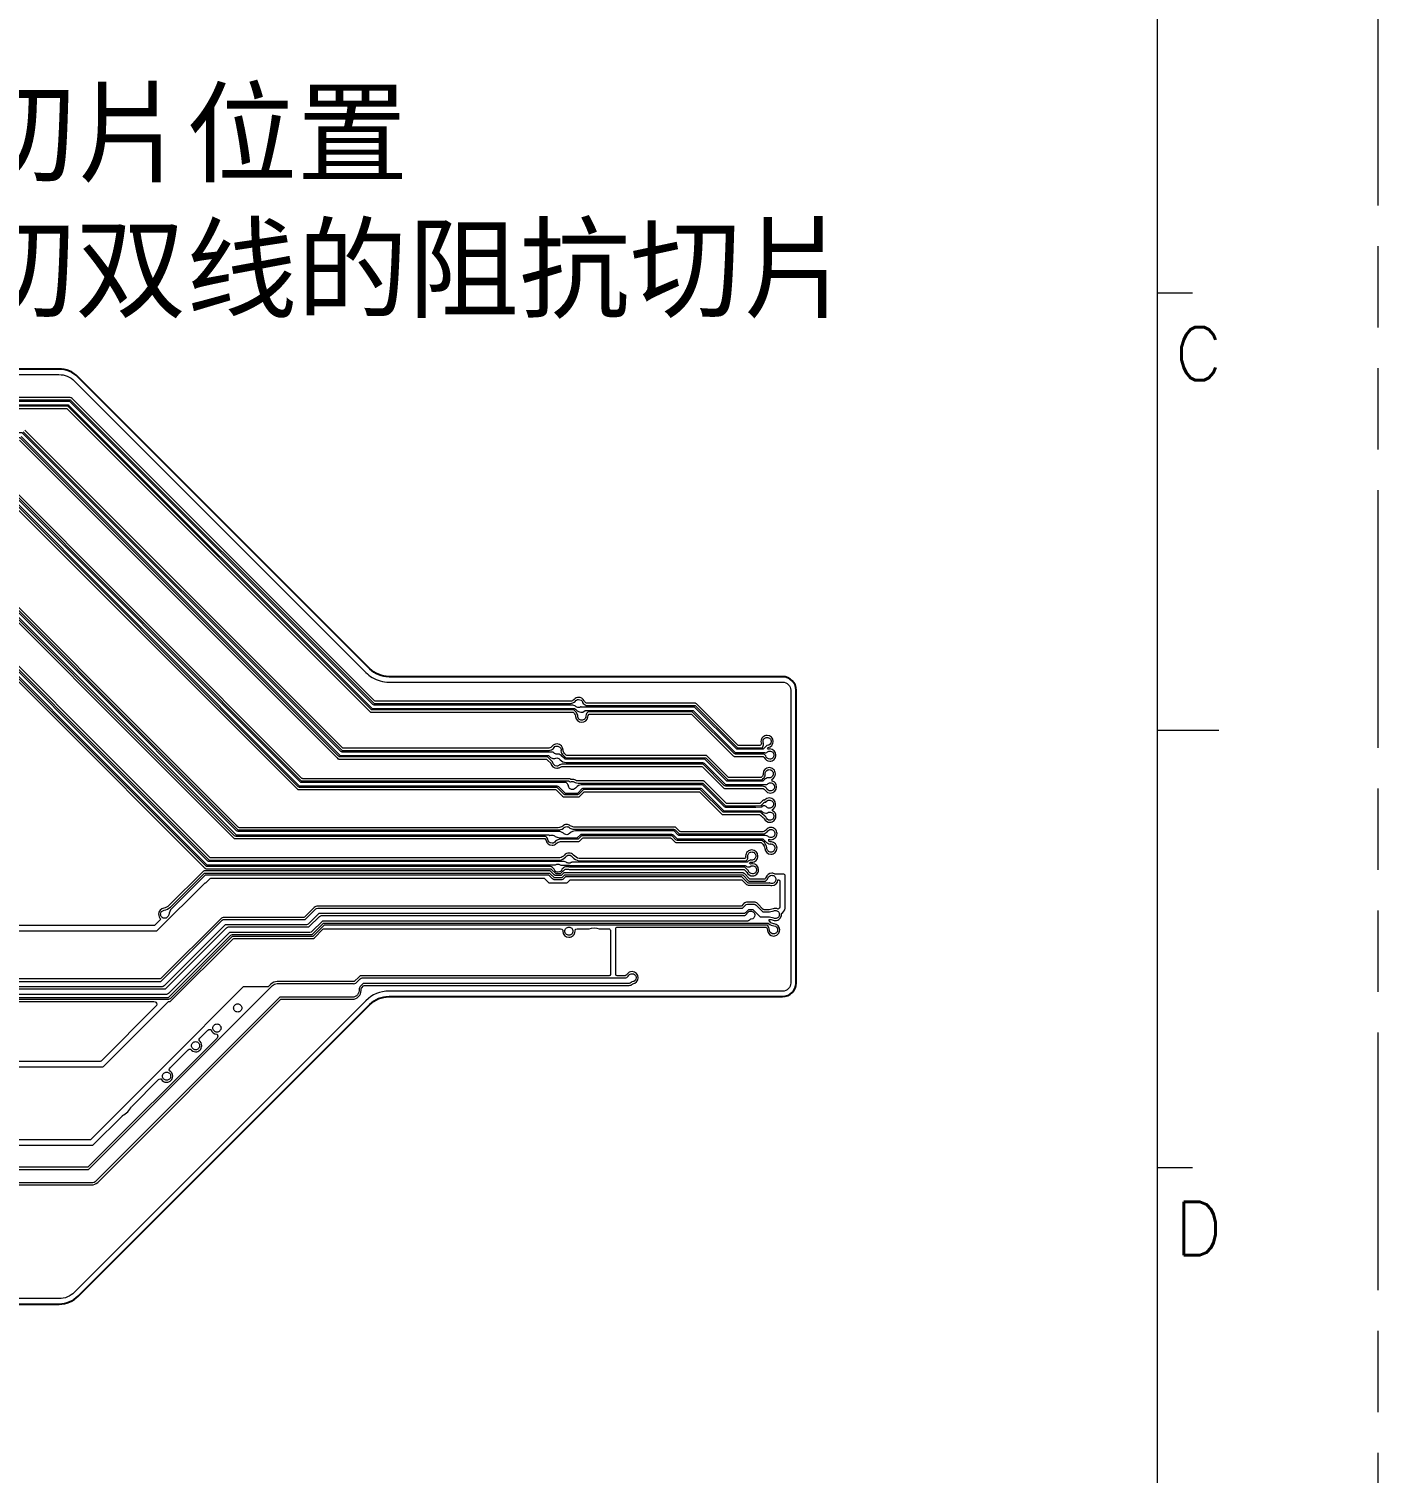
# Model space of a CAD drawing. Extents: x 3811 to 4710, y -385 to -198.
# Drawn here: x 4649 to 4698.8, y -332 to -278.7 of the extents above; entities that cross this region are included whole.
import ezdxf

# ---------------------------------------------------------------- set-up
doc = ezdxf.new("R2010")
doc.units = 0
doc.linetypes.add('PHANTOM', pattern=[29.5, 9.5, -1.5, 3, -1.5, 3, -1.5, 9.5])
doc.layers.get('0').update_dxf_attribs({"lineweight": 9})
doc.layers.add('0PAPERF', color=2, linetype='PHANTOM', lineweight=9, plot=False)
doc.layers.add('gbr-outline-dxf_layer1', color=2, linetype='Continuous')
doc.layers.add('備註', color=1, linetype='Continuous', lineweight=9)
doc.styles.add('SIMPLEX', font='simplex.shx')
doc.styles.get("Standard").update_dxf_attribs({"font": 'PMingLiU.ttf'})

msp = doc.modelspace()

# ---------------------------------------------------------------- linework, layer by layer
for p, q in [((4690.666, -380.094), (4690.666, -207.824)), ((4690.666, -288.475), (4691.956, -288.475)), ((4669.015, -303.678), (4669.015, -303.678)), ((4690.666, -304.605), (4692.924, -304.605)), ((4668.229, -305.409), (4668.229, -305.409)), ((4668.699, -310.117), (4668.418, -310.117)), ((4676.21, -310.247), (4675.607, -310.247)), ((4676.21, -310.247), (4676.21, -310.247)), ((4676.316, -310.247), (4676.21, -310.247)), ((4675.478, -311.644), (4675.477, -311.644)), ((4671.087, -313.94), (4671.087, -313.94)), ((4690.666, -320.735), (4691.956, -320.735)), ((4650.156, -325.566), (4644.082, -325.566))]:
    msp.add_line(p, q)
at = {"color": 5, "linetype": 'Continuous'}
for p, q in [((4669.588, -303.751), (4669.572, -303.751)), ((4669.589, -303.751), (4669.588, -303.751))]:
    msp.add_line(p, q, dxfattribs=at)
at = {"color": 18, "linetype": 'Continuous'}
msp.add_line((4673.889, -305.857), (4668.848, -305.857), dxfattribs=at)
at = {"color": 200, "linetype": 'Continuous'}
for p, q in [((4668.567, -308.339), (4656.759, -308.339)), ((4668.567, -308.339), (4668.567, -308.339)), ((4668.567, -308.339), (4668.567, -308.339)), ((4676.116, -308.489), (4673.035, -308.489)), ((4676.116, -308.489), (4676.116, -308.489))]:
    msp.add_line(p, q, dxfattribs=at)
at = {"color": 8, "linetype": 'Continuous'}
msp.add_line((4668.632, -309.452), (4655.699, -309.452), dxfattribs=at)
at = {"color": 6}
msp.add_line((4669.316, -309.477), (4669.316, -309.477), dxfattribs=at)
at = {"linetype": 'Continuous'}
for points in [[(4644.082, -291.491), (4650.153, -291.491, -0.198918), (4650.719, -291.726), (4657.268, -298.275), (4661.474, -302.481), (4661.474, -302.481, 0.061775), (4661.707, -302.663, 0.135417), (4662.322, -302.832), (4662.323, -302.832), (4676.836, -302.832, -0.414221), (4677.136, -303.132), (4677.136, -303.133), (4677.136, -313.928, -0.414221), (4676.836, -314.228), (4662.323, -314.228)], [(4644.082, -292.744), (4650.443, -292.744), (4661.624, -303.925, 0.198884), (4661.66, -303.94), (4669.094, -303.94, -0.198989), (4669.129, -303.955), (4669.145, -303.971, -0.165504), (4669.206, -304.106, 0.388839), (4669.431, -304.313, 0.380373), (4669.655, -304.113, -0.128324), (4669.691, -304.023, -0.09045), (4669.727, -304.014), (4673.458, -304.014, -0.198889), (4673.494, -304.028), (4675.02, -305.555, 0.198874), (4675.056, -305.57), (4676.117, -305.57), (4676.155, -305.608, -0.0065), (4676.156, -305.609, 0.304583), (4676.365, -305.75, 0.414223), (4676.591, -305.524, 0.414191), (4676.365, -305.298, 0.062067), (4676.309, -305.304), (4676.276, -305.269), (4676.302, -305.243, 0.365918), (4676.491, -305.021, 0.414192), (4676.265, -304.795, 0.414224), (4676.039, -305.021, 0.099873), (4676.056, -305.108, -0.287537), (4675.966, -305.169), (4675.222, -305.169, -0.198889), (4675.186, -305.154), (4673.66, -303.627, 0.198874), (4673.624, -303.613), (4669.611, -303.613, -0.16742), (4669.517, -303.521, 0.285182), (4669.315, -303.396, 0.210457), (4669.148, -303.469, -0.179092), (4669.009, -303.539), (4661.826, -303.539, -0.194509), (4661.791, -303.525), (4650.642, -292.375, 0.198909), (4650.564, -292.343), (4644.082, -292.343)], [(4648.692, -293.907), (4660.408, -305.624, 0.012365), (4660.414, -305.629), (4660.441, -305.656, 0.198878), (4660.476, -305.671), (4660.512, -305.671, 0.015787), (4660.522, -305.671), (4668.135, -305.671), (4668.181, -305.717), (4668.181, -305.718), (4668.289, -305.825, 0.353448), (4668.51, -306.004, 0.126274), (4668.619, -305.976), (4668.619, -305.975, -0.083732), (4668.725, -305.938), (4668.846, -305.938), (4668.848, -305.938, 0.005053), (4668.849, -305.938), (4673.844, -305.938, -0.199074), (4673.879, -305.953), (4674.66, -306.734, 0.199086), (4674.695, -306.749), (4676.09, -306.749, -0.178142), (4676.205, -306.827), (4676.206, -306.828, 0.240849), (4676.389, -306.922, 0.414185), (4676.615, -306.696, 0.328538), (4676.456, -306.48, -0.110517), (4676.446, -306.436, -0.065945), (4676.45, -306.41, 0.279063), (4676.571, -306.21, 0.41422), (4676.345, -305.984, 0.41258), (4676.119, -306.208), (4676.119, -306.209, -0.197383), (4676.069, -306.329), (4676.068, -306.33), (4676.05, -306.348), (4674.862, -306.348, -0.198889), (4674.826, -306.333), (4674.045, -305.552, 0.198814), (4674.01, -305.537), (4668.894, -305.537, -0.198989), (4668.859, -305.523), (4668.796, -305.46), (4668.796, -305.459), (4668.795, -305.459, -0.19517), (4668.745, -305.338, 0.412868), (4668.519, -305.113, 0.227941), (4668.342, -305.197, -0.181589), (4668.221, -305.27), (4660.642, -305.27, -0.194509), (4660.607, -305.256), (4648.89, -293.539, 0.198962)], [(4647.323, -295.158), (4658.947, -306.781, 0.198884), (4658.982, -306.796), (4668.468, -306.796, -0.197874), (4668.503, -306.811), (4668.726, -307.034, 0.198909), (4668.804, -307.066), (4669.314, -307.066, 0.199074), (4669.349, -307.051), (4669.509, -306.891, -0.199149), (4669.544, -306.876), (4673.749, -306.876, -0.198951), (4673.784, -306.891), (4674.592, -307.699, 0.198959), (4674.627, -307.713), (4675.989, -307.713), (4676.027, -307.749, 0.005891), (4676.029, -307.75), (4676.108, -307.824, 0.114109), (4676.151, -307.849, -0.02687), (4676.16, -307.866, 0.005444), (4676.16, -307.868, 0.295659), (4676.367, -308.002, 0.414222), (4676.593, -307.776, 0.282657), (4676.469, -307.574, -0.071218), (4676.465, -307.545, -0.051852), (4676.467, -307.524, 0.263566), (4676.577, -307.331, 0.414196), (4676.351, -307.105, 0.210483), (4676.184, -307.178), (4676.169, -307.179, 0.19859), (4676.092, -307.214), (4676.023, -307.287), (4676.022, -307.288), (4676.005, -307.307), (4675.841, -307.312), (4674.793, -307.312, -0.198889), (4674.758, -307.298), (4673.95, -306.49, 0.198757), (4673.915, -306.475), (4669.308, -306.475, 0.049997), (4669.286, -306.478, -0.083012), (4669.197, -306.447, 0.128596), (4669.087, -306.418, 0.069535), (4669.025, -306.426, 0.194841), (4668.948, -306.395), (4659.148, -306.395, -0.194509), (4659.113, -306.381), (4647.521, -294.789, 0.198965)], [(4644.748, -296.732), (4656.603, -308.587, 0.198874), (4656.638, -308.602), (4668.066, -308.602, -0.160575), (4668.115, -308.676, 0.343149), (4668.334, -308.847, 0.197374), (4668.493, -308.781, -0.173063), (4668.653, -308.708), (4669.309, -308.708, 0.198889), (4669.344, -308.693), (4669.445, -308.593, -0.198941), (4669.48, -308.578), (4672.7, -308.578, -0.198766), (4672.735, -308.593), (4672.879, -308.737, 0.198763), (4672.915, -308.751), (4676.05, -308.751), (4676.108, -308.809, -0.179117), (4676.179, -308.967), (4676.179, -308.967, 0.39325), (4676.405, -309.177, 0.414223), (4676.631, -308.951, 0.392411), (4676.422, -308.725), (4676.422, -308.725, -0.099525), (4676.327, -308.699), (4676.327, -308.627, 0.089296), (4676.406, -308.642, 0.41422), (4676.632, -308.416, 0.41422), (4676.406, -308.19, 0.231229), (4676.227, -308.277, -0.179547), (4676.107, -308.35), (4673.08, -308.35, -0.198804), (4673.045, -308.336), (4672.901, -308.192, 0.198757), (4672.866, -308.177), (4669.143, -308.177, -0.135276), (4669.008, -308.127, 0.157191), (4668.876, -308.085, 0.181517), (4668.727, -308.14, -0.181196), (4668.567, -308.201), (4656.804, -308.201, -0.194498), (4656.769, -308.187), (4644.947, -296.364, 0.198962)], [(4644.157, -298.314), (4655.46, -309.617, -0.039042), (4655.471, -309.625), (4655.471, -309.626), (4655.537, -309.692, 0.039956), (4655.552, -309.701, -0.093403), (4655.566, -309.713), (4668.258, -309.713), (4668.258, -309.713, -0.198768), (4668.32, -309.738), (4668.32, -309.738), (4668.471, -309.89, 0.1991), (4668.48, -309.893), (4668.48, -309.893), (4668.637, -309.893), (4668.637, -309.893, 0.199537), (4668.645, -309.89), (4668.646, -309.889), (4668.736, -309.799, -0.200625), (4668.762, -309.788), (4668.763, -309.788, -0.159), (4668.841, -309.724), (4668.916, -309.724, 0.132645), (4668.972, -309.739), (4675.415, -309.739), (4675.508, -309.832, 0.020859), (4675.515, -309.838), (4675.516, -309.839), (4675.516, -309.839, 0.00663), (4675.518, -309.841, 0.302403), (4675.727, -309.98, 0.414223), (4675.953, -309.754, 0.41418), (4675.727, -309.528, 0.088229), (4675.649, -309.541), (4675.629, -309.524, -0.213252), (4675.621, -309.506, -0.185934), (4675.627, -309.49, -0.162174), (4675.686, -309.47, -0.01008), (4675.69, -309.47, 0.011575), (4675.7, -309.471, 0.414223), (4675.926, -309.245, 0.414192), (4675.7, -309.019, 0.414224), (4675.474, -309.245, 0.032185), (4675.476, -309.274), (4675.476, -309.275, -0.033481), (4675.477, -309.288, -0.138066), (4675.462, -309.338), (4669.33, -309.338, -0.146434), (4669.13, -309.213, 0.005446), (4669.128, -309.211, 0.213907), (4668.96, -309.136, 0.216999), (4668.789, -309.213, -0.160824), (4668.621, -309.313), (4655.744, -309.313, -0.194498), (4655.71, -309.299), (4644.356, -297.945, 0.1989)], [(4655.558, -309.787, -0.134866), (4655.533, -309.797), (4655.505, -309.797, 0.198951), (4655.47, -309.811), (4654.209, -311.072), (4654.208, -311.073, -0.161622), (4654.019, -311.168, 0.374713), (4653.824, -311.392, 0.229525), (4653.91, -311.569), (4653.688, -311.79, -0.198757), (4653.653, -311.805), (4644.082, -311.805)], [(4655.552, -309.948), (4655.552, -309.948, 0.19907), (4655.543, -309.951), (4654.316, -311.179, -0.009975), (4654.315, -311.18), (4654.314, -311.18, 0.161812), (4654.198, -311.413, -0.009867), (4654.198, -311.414, -0.371025), (4654.05, -311.542, -0.414224), (4653.9, -311.392, -0.375554), (4654.03, -311.243, 0.1596), (4654.26, -311.129), (4654.262, -311.127), (4654.262, -311.127), (4655.49, -309.898), (4655.49, -309.898, -0.198844), (4655.552, -309.873)], [(4655.552, -309.873), (4668.207, -309.873), (4668.207, -309.873, -0.198765), (4668.269, -309.898), (4668.269, -309.899), (4668.409, -310.039), (4668.409, -310.039, 0.199028), (4668.418, -310.042), (4668.699, -310.042, 0.195272), (4668.707, -310.039), (4668.707, -310.039), (4668.783, -309.963), (4668.783, -309.963, -0.198766), (4668.845, -309.938), (4668.845, -309.938), (4675.351, -309.938, -0.201251), (4675.378, -309.949), (4675.598, -310.168), (4675.598, -310.169, 0.195508), (4675.607, -310.172), (4676.202, -310.172, 0.201729), (4676.298, -310.06), (4676.298, -310.059, -0.324318), (4676.441, -309.956, -0.414224), (4676.591, -310.106, -0.414224), (4676.441, -310.256, -0.105012), (4676.38, -310.243, 0.028345), (4676.36, -310.235, -0.132187), (4676.316, -310.247), (4676.316, -310.247)], [(4655.563, -309.787), (4655.563, -309.787, -0.01529), (4655.558, -309.787)], [(4676.345, -311.58, -0.068098), (4676.489, -311.613), (4676.49, -311.613, 0.089113), (4676.569, -311.628, 0.414224), (4676.795, -311.402, 0.038538), (4676.792, -311.367, 0.212554), (4676.935, -311.163), (4676.935, -309.969, 0.414254), (4676.885, -309.919), (4676.568, -309.919, 0.150939), (4676.441, -309.88, 0.327227), (4676.225, -310.038, -0.163548), (4676.181, -310.096), (4675.654, -310.096, -0.198889), (4675.618, -310.081), (4675.432, -309.895, 0.019922), (4675.425, -309.889), (4675.424, -309.888, 0.065887), (4675.399, -309.872, 0.070961), (4675.368, -309.863), (4668.807, -309.863, 0.044213), (4668.788, -309.868, -0.047523), (4668.778, -309.868, -0.029951), (4668.772, -309.868), (4668.699, -309.942), (4668.698, -309.942, -0.199238), (4668.637, -309.968), (4668.48, -309.968, -0.198948), (4668.418, -309.942), (4668.418, -309.942), (4668.267, -309.791, 0.198917), (4668.258, -309.787), (4655.563, -309.787)], [(4628.323, -312.009), (4653.738, -312.009, 0.199011), (4653.773, -311.994), (4655.516, -310.252, -0.19897), (4655.55, -310.237, 0.198991), (4655.585, -310.223), (4655.732, -310.076, -0.198814), (4655.768, -310.061)], [(4668.418, -310.117), (4668.418, -310.117, -0.198778), (4668.356, -310.092), (4668.356, -310.092), (4668.216, -309.952), (4668.216, -309.951, 0.198915), (4668.207, -309.948), (4655.552, -309.948)], [(4655.768, -310.061), (4668.02, -310.061, -0.198889), (4668.055, -310.076), (4668.202, -310.223, 0.198831), (4668.237, -310.237), (4668.866, -310.237, 0.199011), (4668.901, -310.223), (4668.986, -310.138, -0.198987), (4669.022, -310.123), (4675.339, -310.123), (4675.506, -310.29, 0.168601), (4675.573, -310.322), (4675.677, -310.322, -0.017302), (4675.686, -310.322), (4676.248, -310.322, -0.034804), (4676.265, -310.323), (4676.336, -310.323, 0.066911), (4676.366, -310.319, 0.084062), (4676.441, -310.332, 0.391566), (4676.666, -310.123), (4676.687, -310.123, -0.414081), (4676.737, -310.173), (4676.737, -311.104, -0.313626), (4676.67, -311.2, 0.117159), (4676.569, -311.176, 0.090736), (4676.489, -311.19, -0.090713), (4676.296, -311.226), (4676.296, -311.226)], [(4675.607, -310.247), (4675.607, -310.247, -0.197527), (4675.545, -310.222), (4675.545, -310.221), (4675.336, -310.013), (4668.845, -310.013, 0.19903), (4668.836, -310.016), (4668.836, -310.016), (4668.76, -310.092), (4668.76, -310.092, -0.197409), (4668.699, -310.117), (4668.699, -310.117)], [(4676.296, -311.226), (4676.295, -311.226, 0.013063), (4676.287, -311.226), (4676.16, -311.226, -0.198865), (4676.125, -311.211), (4675.912, -310.998, 0.198928), (4675.788, -310.947), (4675.538, -310.947, 0.198914), (4675.413, -310.998), (4675.321, -311.09), (4659.693, -311.09, 0.198891), (4659.568, -311.142), (4659.219, -311.491, -0.198854), (4659.184, -311.506), (4656.24, -311.506, 0.198914), (4656.116, -311.557), (4653.92, -313.753, -0.198959), (4653.885, -313.768), (4627.587, -313.768, -0.198804)], [(4627.264, -313.866), (4653.915, -313.866), (4656.169, -311.611, -0.200082), (4656.24, -311.581), (4659.236, -311.581), (4659.622, -311.196, -0.200082), (4659.693, -311.166), (4675.353, -311.166), (4675.467, -311.052, -0.200082), (4675.538, -311.023), (4675.788, -311.023, -0.200082), (4675.859, -311.052), (4676.108, -311.302), (4676.295, -311.302), (4676.295, -311.302), (4676.296, -311.302, 0.090713), (4676.516, -311.261), (4676.517, -311.261, -0.088548), (4676.569, -311.252, -0.414224), (4676.719, -311.402, -0.414224), (4676.569, -311.552, -0.090073), (4676.516, -311.542), (4676.516, -311.542, 0.090751), (4676.295, -311.502), (4676.066, -311.502, -0.200082), (4675.995, -311.472), (4675.746, -311.223), (4675.579, -311.223), (4675.465, -311.337, -0.200082), (4675.394, -311.366), (4659.734, -311.366), (4659.348, -311.752, -0.200082), (4659.277, -311.781), (4656.282, -311.781), (4654.027, -314.036, -0.200082), (4653.956, -314.066), (4627.223, -314.066, -0.200082)], [(4639.558, -314.145), (4654.078, -314.145), (4656.332, -311.891, -0.200151), (4656.405, -311.861), (4659.368, -311.861), (4659.758, -311.471, -0.199956), (4659.83, -311.441), (4675.446, -311.441, 0.089942), (4675.536, -311.344, -0.008091), (4675.538, -311.341, -0.250411), (4675.663, -311.275)], [(4675.663, -311.275, -0.414224), (4675.813, -311.425, -0.379364), (4675.681, -311.574, 0.019728), (4675.652, -311.579), (4675.616, -311.614, -0.199863), (4675.544, -311.644), (4675.478, -311.644)], [(4630.951, -314.459), (4654.188, -314.459, 0.199093), (4654.197, -314.456), (4656.487, -312.165), (4656.487, -312.165, -0.19878), (4656.549, -312.14), (4656.549, -312.14), (4659.477, -312.14, 0.199093), (4659.485, -312.136), (4659.877, -311.745), (4659.877, -311.744, -0.19878), (4659.939, -311.719)], [(4640.646, -317.023), (4651.757, -317.023, 0.198804), (4651.792, -317.008), (4654.175, -314.625, -0.19571), (4654.21, -314.61), (4654.236, -314.61, 0.195699), (4654.271, -314.595), (4656.561, -312.305, -0.198964), (4656.596, -312.291), (4659.497, -312.291, 0.198955), (4659.577, -312.257), (4659.889, -311.946, -0.198796), (4659.924, -311.931), (4668.653, -311.931, -0.238172), (4668.735, -311.973, 0.048989), (4668.731, -312.017, 0.414189), (4668.957, -312.243, 0.414224), (4669.183, -312.017, 0.04821), (4669.179, -311.973, -0.240727), (4669.261, -311.931), (4669.262, -311.931), (4669.703, -311.931, -0.18903), (4670.074, -311.931), (4670.435, -311.931, -0.414254), (4670.485, -311.981), (4670.485, -313.614, -0.386351), (4670.44, -313.664), (4661.329, -313.664, 0.01306), (4661.32, -313.664), (4661.277, -313.664, 0.198804), (4661.242, -313.679), (4661.21, -313.71, 0.011124), (4661.205, -313.716), (4661.055, -313.865, -0.178179), (4661.022, -313.877, -0.012429), (4661.02, -313.877, 0.038816), (4660.97, -313.873, 0.039249), (4660.954, -313.872, 0.039209), (4660.938, -313.873), (4658.199, -313.873, 0.19892), (4657.968, -313.969), (4657.866, -314.071), (4656.951, -314.071), (4654.101, -316.922, -0.009273), (4654.082, -316.941), (4651.975, -319.049, -0.010929), (4651.951, -319.071), (4651.318, -319.705), (4637.669, -319.705)], [(4675.477, -311.644), (4659.872, -311.644), (4659.481, -312.034, -0.199956), (4659.409, -312.064), (4656.447, -312.064), (4654.192, -314.318, -0.200151), (4654.12, -314.348), (4639.532, -314.348, -0.077614)], [(4644.082, -321.374), (4651.35, -321.374, 0.198922), (4651.58, -321.279), (4658.334, -314.525), (4660.97, -314.525, 0.414219), (4661.296, -314.199, 0.030221), (4661.293, -314.16, -0.139443), (4661.317, -314.101), (4661.387, -314.031, -0.198868), (4661.423, -314.016), (4671.18, -314.016, 0.198925), (4671.304, -313.964), (4671.312, -313.957, 0.382289), (4671.513, -313.733, 0.414185), (4671.287, -313.507, 0.237766), (4671.105, -313.598, -0.075813), (4671.037, -313.664), (4670.739, -313.664, -0.414106), (4670.689, -313.614), (4670.689, -311.92, -0.414264), (4670.739, -311.87), (4676.24, -311.87, -0.133225), (4676.279, -311.984), (4676.279, -311.985, 0.393029), (4676.505, -312.195, 0.414224), (4676.731, -311.969, 0.393223), (4676.521, -311.743), (4676.52, -311.743, -0.180852), (4676.373, -311.677, 0.044384), (4676.358, -311.664), (4676.358, -311.664, -0.228146), (4676.345, -311.636), (4676.345, -311.58)], [(4659.939, -311.719), (4659.939, -311.719), (4676.292, -311.719, -0.201382), (4676.319, -311.73), (4676.32, -311.731, 0.180398), (4676.515, -311.819), (4676.516, -311.819, -0.3932), (4676.655, -311.969, -0.414224), (4676.505, -312.119, -0.391776), (4676.355, -311.98, -0.011623), (4676.355, -311.979, 0.168617), (4676.277, -311.794), (4659.939, -311.794, 0.19903), (4659.93, -311.798), (4659.538, -312.189), (4659.538, -312.189, -0.198818), (4659.477, -312.215), (4659.477, -312.215)], [(4659.477, -312.215), (4656.549, -312.215, 0.19903), (4656.54, -312.218), (4654.25, -314.509), (4654.25, -314.509, -0.198818), (4654.188, -314.534), (4654.188, -314.534)], [(4632.963, -320.798), (4651.246, -320.798), (4658.022, -314.023, -0.19971), (4658.2, -313.949), (4660.946, -313.949, -0.150397), (4660.961, -313.949), (4660.962, -313.949), (4660.97, -313.949, -0.054752), (4661.024, -313.955, 0.110296), (4661.095, -313.933), (4661.258, -313.77, -0.200082), (4661.329, -313.74), (4671.06, -313.74, 0.093489), (4671.167, -313.643), (4671.167, -313.642, -0.234181), (4671.287, -313.583)], [(4671.287, -313.583, -0.414224), (4671.437, -313.733, -0.398626), (4671.295, -313.882, 0.01127), (4671.278, -313.884), (4671.251, -313.91, -0.200082), (4671.18, -313.94), (4671.087, -313.94)], [(4671.087, -313.94), (4661.371, -313.94), (4661.26, -314.051, 0.160301), (4661.217, -314.163, -0.458221), (4660.97, -314.449), (4658.302, -314.449), (4651.527, -321.225, -0.19971), (4651.349, -321.298), (4632.963, -321.298, -1)], [(4644.082, -314.61), (4653.655, -314.61), (4653.655, -314.61, -0.414233), (4653.757, -314.712, -0.198863), (4653.727, -314.784), (4651.708, -316.804, -0.198996), (4651.672, -316.818), (4647.31, -316.818)], [(4662.323, -314.228), (4662.322, -314.228, 0.198942), (4661.474, -314.579), (4650.722, -325.331, -0.19887), (4650.156, -325.566), (4650.156, -325.566)], [(4655.715, -315.639, -0.117852), (4655.761, -315.65, 0.333316), (4655.978, -315.813, 0.006291), (4655.983, -315.813, -0.195012), (4656.012, -315.884, -0.199025), (4655.982, -315.956), (4651.215, -320.723), (4632.963, -320.723)], [(4644.485, -319.909), (4651.403, -319.909), (4652.49, -318.821), (4652.497, -318.817, 0.146959), (4652.833, -318.481), (4652.836, -318.475), (4653.82, -317.491, -0.19904), (4653.893, -317.461, -0.071879), (4653.921, -317.465, 0.282044), (4654.123, -317.589, 0.414224), (4654.349, -317.363, 0.283479), (4654.224, -317.161, -0.068545), (4654.22, -317.133, -0.199041), (4654.25, -317.061), (4654.917, -316.394, -0.198789), (4654.989, -316.365, -0.037129), (4655.004, -316.366, 0.248247), (4655.191, -316.465, 0.414223), (4655.417, -316.239, 0.247838), (4655.318, -316.052, -0.038055), (4655.317, -316.037, -0.198987), (4655.347, -315.964), (4655.643, -315.669, -0.198944), (4655.715, -315.639)]]:
    msp.add_lwpolyline(points, format="xyb", dxfattribs=at)
at = {"color": 5, "linetype": 'Continuous'}
for points in [[(4669.015, -303.678), (4661.78, -303.678, -0.198967), (4661.725, -303.655), (4661.725, -303.655), (4650.552, -292.482), (4599.517, -292.482)], [(4599.517, -292.605), (4650.489, -292.605, -0.199584), (4650.509, -292.614), (4661.69, -303.795, 0.198893), (4661.705, -303.801), (4669.139, -303.801), (4669.139, -303.801, -0.19875), (4669.195, -303.824), (4669.195, -303.824), (4669.229, -303.858, 0.155552), (4669.4, -303.94, -0.050949), (4669.431, -303.937, -0.064548), (4669.469, -303.942), (4669.552, -303.88, -0.16294), (4669.569, -303.875), (4669.654, -303.875), (4669.654, -303.875), (4673.504, -303.875, -0.198868), (4673.559, -303.898), (4673.56, -303.898), (4675.086, -305.424, 0.198959), (4675.101, -305.431), (4676.136, -305.431), (4676.136, -305.431), (4676.162, -305.431, -0.17918), (4676.181, -305.438, 0.009368), (4676.186, -305.438, 0.111139), (4676.254, -305.422, -0.210818), (4676.365, -305.374, -0.414224), (4676.515, -305.524, -0.414224), (4676.365, -305.674, -0.353202), (4676.218, -305.555), (4676.165, -305.502, 0.057654), (4676.132, -305.488), (4675.101, -305.488)], [(4661.705, -303.858), (4661.705, -303.858, -0.198843), (4661.65, -303.835), (4661.65, -303.835), (4650.477, -292.662), (4599.517, -292.662)], [(4599.518, -292.425), (4650.564, -292.425, -0.199584), (4650.584, -292.433), (4661.765, -303.614, 0.199033), (4661.78, -303.621), (4661.78, -303.621), (4669.013, -303.621, 0.155805), (4669.184, -303.547, -0.269687), (4669.315, -303.472, -0.346541), (4669.461, -303.586, 0.15567), (4669.594, -303.694), (4673.579, -303.694), (4673.579, -303.694, -0.198774), (4673.634, -303.717), (4673.634, -303.717), (4675.161, -305.244, 0.199071), (4675.176, -305.25), (4675.176, -305.25), (4676.093, -305.25, 0.130509), (4676.13, -305.111, 0.023912), (4676.129, -305.084, -0.110462), (4676.115, -305.021, -0.414224), (4676.265, -304.871, -0.414224), (4676.415, -305.021, -0.400008), (4676.272, -305.17, 0.022437), (4676.249, -305.181), (4676.134, -305.291), (4676.134, -305.291), (4676.126, -305.299, -0.195452), (4676.106, -305.307), (4675.176, -305.307, -0.198968), (4675.121, -305.284), (4675.121, -305.284), (4673.594, -303.758, 0.198811), (4673.579, -303.751), (4669.589, -303.751)], [(4673.504, -303.932), (4669.664, -303.932, 0.152074), (4669.58, -304.071, -0.026161), (4669.581, -304.087, -0.414224), (4669.431, -304.237, -0.414224), (4669.281, -304.087, -0.035103), (4669.282, -304.066, 0.139461), (4669.204, -303.914), (4669.189, -303.899), (4669.189, -303.899), (4669.155, -303.864, 0.198968), (4669.139, -303.858), (4661.705, -303.858)], [(4669.572, -303.751), (4669.571, -303.751), (4669.542, -303.751), (4669.416, -303.751, -0.162245), (4669.399, -303.745, -0.151002), (4669.315, -303.772, -0.221067), (4669.2, -303.718, 0.108899), (4669.075, -303.678), (4669.015, -303.678)], [(4675.101, -305.488), (4675.101, -305.488, -0.198837), (4675.046, -305.465), (4675.046, -305.465), (4673.519, -303.938), (4673.519, -303.938, 0.198966), (4673.504, -303.932), (4673.504, -303.932)]]:
    msp.add_lwpolyline(points, format="xyb", dxfattribs=at)
at = {"color": 18, "linetype": 'Continuous'}
for points in [[(4668.229, -305.409), (4660.596, -305.409, -0.198868), (4660.541, -305.386), (4660.541, -305.386), (4648.8, -293.645), (4598.201, -293.645, -0.199732), (4598.181, -293.637), (4598.056, -293.511), (4597.977, -293.511, -0.199584), (4597.957, -293.503), (4597.924, -293.469, 0.154226), (4597.828, -293.536, -0.333528), (4597.684, -293.645, -0.414224), (4597.534, -293.495, -0.414224), (4597.684, -293.345)], [(4660.522, -305.589), (4660.522, -305.589, -0.19875), (4660.466, -305.566), (4660.466, -305.566), (4648.726, -293.826), (4597.835, -293.826), (4597.803, -293.883, 0.073823), (4597.789, -293.979), (4597.789, -293.979, 0.076431), (4597.804, -294.079, -0.161631), (4597.834, -294.169, -0.414224), (4597.684, -294.319, -0.414224), (4597.534, -294.169, -0.322237), (4597.636, -294.026, 0.048894), (4597.683, -293.982), (4597.752, -293.858), (4597.752, -293.858), (4597.752, -293.858), (4597.752, -293.858), (4597.792, -293.784, -0.071866), (4597.797, -293.778), (4597.798, -293.777, -0.199584), (4597.818, -293.769)], [(4648.758, -293.777), (4660.507, -305.526, 0.198968), (4660.522, -305.532), (4668.18, -305.532, -0.199584), (4668.2, -305.54), (4668.276, -305.616, 0.123026), (4668.402, -305.648, 0.034878), (4668.44, -305.645, -0.122231), (4668.51, -305.628, -0.266032), (4668.639, -305.702, 0.141611), (4668.85, -305.8), (4673.889, -305.8, -0.199047), (4673.945, -305.823), (4674.726, -306.604), (4674.726, -306.604, 0.199257), (4674.741, -306.61), (4674.741, -306.61), (4676.102, -306.61), (4676.171, -306.61), (4676.221, -306.61, 0.058276), (4676.283, -306.589, -0.198078), (4676.389, -306.546, -0.414224), (4676.539, -306.696, -0.414224), (4676.389, -306.846, -0.302397), (4676.25, -306.753, 0.157542), (4676.099, -306.667), (4674.741, -306.667, -0.199081), (4674.685, -306.644), (4673.904, -305.863, 0.199141), (4673.889, -305.857), (4673.889, -305.857)], [(4648.832, -293.597), (4660.581, -305.345), (4660.581, -305.345, 0.198966), (4660.596, -305.352), (4660.596, -305.352), (4668.227, -305.352, 0.158282), (4668.384, -305.274, -0.288067), (4668.519, -305.189, -0.414224), (4668.669, -305.339, -0.05378), (4668.665, -305.371, 0.164008), (4668.738, -305.518), (4668.738, -305.518), (4668.738, -305.518), (4668.833, -305.613), (4668.833, -305.613, 0.198953), (4668.849, -305.619), (4673.964, -305.619), (4673.964, -305.619, -0.198822), (4674.019, -305.642), (4674.019, -305.642), (4674.801, -306.423, 0.198811), (4674.816, -306.43), (4676.084, -306.43), (4676.126, -306.388), (4676.126, -306.388, 0.164541), (4676.198, -306.242, -0.054621), (4676.195, -306.21, -0.414224), (4676.345, -306.06, -0.414224), (4676.495, -306.21, -0.414224), (4676.345, -306.36, -0.054823), (4676.312, -306.356, 0.164505), (4676.167, -306.428), (4676.167, -306.428), (4676.166, -306.428), (4676.116, -306.478, -0.199313), (4676.096, -306.487), (4674.816, -306.487)], [(4668.848, -305.857), (4668.718, -305.857, 0.066719), (4668.611, -305.888, -0.188191), (4668.51, -305.928, -0.392171), (4668.36, -305.789, 0.016719), (4668.352, -305.773), (4668.239, -305.659), (4668.238, -305.659), (4668.168, -305.589), (4660.522, -305.589)], [(4668.849, -305.676), (4668.849, -305.676, -0.198845), (4668.793, -305.653), (4668.698, -305.558, 0.164024), (4668.551, -305.485, -0.054037), (4668.519, -305.489, -0.212203), (4668.407, -305.439, 0.085736), (4668.316, -305.409), (4668.229, -305.409)], [(4674.816, -306.487), (4674.816, -306.487, -0.198774), (4674.76, -306.464), (4674.76, -306.464), (4673.979, -305.682, 0.198959), (4673.964, -305.676), (4668.849, -305.676)]]:
    msp.add_lwpolyline(points, format="xyb", dxfattribs=at)
at = {"color": 58, "linetype": 'Continuous'}
for points in [[(4647.389, -295.027), (4659.013, -306.651, 0.198893), (4659.028, -306.657), (4668.514, -306.657), (4668.514, -306.657, -0.198774), (4668.569, -306.68), (4668.569, -306.68), (4668.816, -306.927), (4669.268, -306.927, 0.19918), (4669.283, -306.921), (4669.283, -306.921), (4669.443, -306.761), (4669.443, -306.761, -0.19913), (4669.499, -306.738), (4669.499, -306.738), (4673.794, -306.738), (4673.794, -306.738, -0.198961), (4673.85, -306.761), (4674.658, -307.568, 0.198959), (4674.673, -307.574), (4676.033, -307.574, -0.191664), (4676.052, -307.582), (4676.118, -307.644, 0.091884), (4676.213, -307.661, 0.065203), (4676.281, -307.653, -0.15341), (4676.367, -307.626, -0.414224), (4676.517, -307.776, -0.414224), (4676.367, -307.926, -0.359413), (4676.219, -307.804, 0.03723), (4676.197, -307.772), (4676.183, -307.772, -0.191948), (4676.164, -307.764), (4676.084, -307.689), (4676.083, -307.689), (4676.022, -307.631), (4674.673, -307.631)], [(4647.464, -294.847), (4659.087, -306.47), (4659.087, -306.471, 0.198966), (4659.102, -306.477), (4659.102, -306.477), (4668.86, -306.477), (4668.948, -306.477, -0.199584), (4668.968, -306.485), (4668.996, -306.513, 0.0237), (4669.016, -306.511, -0.12294), (4669.087, -306.494, -0.187503), (4669.188, -306.533, 0.074706), (4669.293, -306.561, -0.135725), (4669.308, -306.557), (4669.405, -306.557), (4669.406, -306.557), (4673.869, -306.557), (4673.869, -306.557, -0.198975), (4673.925, -306.58), (4674.732, -307.388, 0.199071), (4674.748, -307.394), (4674.748, -307.394), (4675.843, -307.394), (4676.042, -307.387), (4676.082, -307.344), (4676.083, -307.344), (4676.152, -307.27, -0.201487), (4676.172, -307.26), (4676.219, -307.259, -0.274144), (4676.351, -307.181, -0.414224), (4676.501, -307.331, -0.414224), (4676.351, -307.481, -0.240399), (4676.229, -307.419, 0.142973), (4676.131, -307.39), (4676.131, -307.39, 0.01939), (4676.117, -307.39), (4676.075, -307.435, -0.201129), (4676.055, -307.444), (4675.844, -307.451, -0.011938), (4675.843, -307.451), (4674.748, -307.451, -0.198968), (4674.692, -307.428), (4674.692, -307.428), (4673.884, -306.621), (4673.884, -306.621, 0.19904), (4673.869, -306.614), (4669.408, -306.614, 0.147019), (4669.22, -306.712, -0.282431), (4669.087, -306.794, -0.414224), (4668.937, -306.644, -0.004671), (4668.937, -306.642, 0.161233), (4668.852, -306.534), (4659.102, -306.534, -0.198868), (4659.047, -306.511), (4659.047, -306.511), (4647.432, -294.896)], [(4659.028, -306.714), (4659.028, -306.714, -0.198828), (4658.972, -306.691), (4658.972, -306.691), (4647.357, -295.076), (4598.296, -295.076), (4598.248, -295.094), (4598.037, -295.306, -0.199584), (4598.017, -295.314), (4597.736, -295.314)], [(4669.268, -306.984), (4668.804, -306.984, -0.199584), (4668.784, -306.976), (4668.529, -306.721, 0.198811), (4668.514, -306.714), (4659.028, -306.714)], [(4674.673, -307.631), (4674.673, -307.631, -0.198822), (4674.617, -307.609), (4674.617, -307.609), (4673.809, -306.801), (4673.809, -306.801, 0.19904), (4673.794, -306.795), (4669.499, -306.795, 0.19932), (4669.483, -306.801), (4669.483, -306.801), (4669.324, -306.961), (4669.324, -306.961, -0.19915), (4669.268, -306.984), (4669.268, -306.984)]]:
    msp.add_lwpolyline(points, format="xyb", dxfattribs=at)
at = {"color": 200, "linetype": 'Continuous'}
for points in [[(4656.759, -308.339), (4656.758, -308.339, -0.198975), (4656.703, -308.316), (4644.857, -296.47), (4599.274, -296.47)], [(4644.814, -296.602), (4656.669, -308.456), (4656.669, -308.456, 0.199014), (4656.684, -308.463), (4668.099, -308.463), (4668.099, -308.463), (4668.205, -308.463, -0.199584), (4668.225, -308.471), (4668.246, -308.493, 0.013648), (4668.258, -308.491, -0.132619), (4668.334, -308.471, -0.219162), (4668.448, -308.523, 0.113879), (4668.595, -308.569), (4668.648, -308.569), (4668.649, -308.569), (4669.263, -308.569), (4669.263, -308.569, 0.198995), (4669.279, -308.563), (4669.279, -308.563), (4669.379, -308.462, -0.198798), (4669.435, -308.439), (4669.435, -308.439), (4672.746, -308.439), (4672.746, -308.439, -0.198691), (4672.801, -308.462), (4672.801, -308.462), (4672.945, -308.606), (4672.945, -308.606, 0.198791), (4672.96, -308.612), (4676.096, -308.612, -0.199693), (4676.116, -308.621), (4676.206, -308.71), (4676.206, -308.71), (4676.208, -308.713, 0.150829), (4676.381, -308.802, -0.039393), (4676.405, -308.801, -0.414224), (4676.555, -308.951, -0.414224), (4676.405, -309.101, -0.414224), (4676.255, -308.951, -0.040264), (4676.257, -308.927, 0.153278), (4676.165, -308.751), (4676.165, -308.751, -0.011327), (4676.165, -308.75), (4676.084, -308.669), (4672.96, -308.669)], [(4644.889, -296.422), (4656.743, -308.276), (4656.743, -308.276, 0.19904), (4656.759, -308.282), (4668.567, -308.282, 0.1541), (4668.754, -308.223, -0.241925), (4668.876, -308.161, -0.217669), (4668.989, -308.212, 0.112841), (4669.14, -308.259), (4669.194, -308.259), (4669.194, -308.259), (4672.82, -308.259), (4672.82, -308.259, -0.198719), (4672.876, -308.282), (4672.876, -308.282), (4673.02, -308.426), (4673.02, -308.426, 0.198812), (4673.035, -308.432), (4676.114, -308.432, 0.157804), (4676.27, -308.352, -0.290683), (4676.406, -308.266, -0.414224), (4676.556, -308.416, -0.414224), (4676.406, -308.566, -0.208883), (4676.296, -308.518, 0.079847), (4676.21, -308.489), (4676.116, -308.489)], [(4656.684, -308.52), (4656.684, -308.52, -0.198865), (4656.628, -308.497), (4644.782, -296.651), (4599.137, -296.651)], [(4673.035, -308.489), (4673.035, -308.489, -0.198695), (4672.979, -308.466), (4672.979, -308.466), (4672.835, -308.322), (4672.835, -308.322, 0.198686), (4672.82, -308.316), (4669.195, -308.316, 0.149793), (4669.002, -308.391, -0.255879), (4668.876, -308.461, -0.241331), (4668.754, -308.398, 0.153868), (4668.567, -308.339), (4668.567, -308.339)], [(4672.96, -308.669), (4672.96, -308.669, -0.198667), (4672.905, -308.646), (4672.905, -308.646), (4672.761, -308.503), (4672.761, -308.503, 0.198702), (4672.746, -308.496), (4669.435, -308.496, 0.199032), (4669.419, -308.503), (4669.419, -308.503), (4669.319, -308.603), (4669.319, -308.603, -0.198856), (4669.263, -308.626), (4668.65, -308.626, 0.150922), (4668.461, -308.701, -0.25762), (4668.334, -308.771, -0.40354), (4668.184, -308.626, 0.161338), (4668.092, -308.52), (4656.684, -308.52)]]:
    msp.add_lwpolyline(points, format="xyb", dxfattribs=at)
at = {"color": 8, "linetype": 'Continuous'}
for points in [[(4655.699, -309.452), (4655.699, -309.452, -0.198851), (4655.643, -309.429), (4644.266, -298.052), (4619.88, -298.052)], [(4644.223, -298.183), (4655.609, -309.569), (4655.609, -309.569, 0.19904), (4655.624, -309.575), (4668.282, -309.575), (4668.282, -309.575), (4668.462, -309.575), (4668.464, -309.575, -0.170829), (4668.558, -309.542, -0.18372), (4668.657, -309.58, 0.018381), (4668.674, -309.585), (4668.824, -309.585), (4668.957, -309.585, -0.203196), (4668.978, -309.594), (4668.984, -309.6), (4675.461, -309.6, -0.200498), (4675.481, -309.609), (4675.508, -309.636, 0.087641), (4675.573, -309.647, 0.079091), (4675.631, -309.638, -0.173819), (4675.727, -309.604, -0.414224), (4675.877, -309.754, -0.414224), (4675.727, -309.904, -0.360293), (4675.579, -309.782, -0.118708), (4675.568, -309.775, -0.020509), (4675.566, -309.774), (4675.472, -309.68), (4675.472, -309.68), (4675.449, -309.657), (4668.972, -309.657, -0.20321), (4668.951, -309.649), (4668.945, -309.642), (4668.828, -309.642, 0.161781), (4668.702, -309.732, -0.335833), (4668.558, -309.842, -0.335295), (4668.413, -309.733, 0.15727), (4668.278, -309.632), (4655.624, -309.632)], [(4644.298, -298.003), (4655.683, -309.389), (4655.683, -309.389, 0.198953), (4655.699, -309.395), (4668.63, -309.395, 0.143943), (4668.827, -309.293, -0.280166), (4668.96, -309.212, -0.280842), (4669.093, -309.293, 0.133567), (4669.319, -309.42), (4675.5, -309.42), (4675.512, -309.408), (4675.512, -309.408, 0.176376), (4675.558, -309.294, -0.084891), (4675.55, -309.245, -0.414224), (4675.7, -309.095, -0.414224), (4675.85, -309.245, -0.414224), (4675.7, -309.395, -0.062238), (4675.663, -309.39, 0.154719), (4675.565, -309.436), (4675.553, -309.448), (4675.553, -309.448), (4675.532, -309.469, -0.199936), (4675.512, -309.477), (4669.316, -309.477)], [(4655.624, -309.632), (4655.624, -309.632, -0.198975), (4655.568, -309.609), (4644.191, -298.232), (4621.05, -298.232, 0.413736), (4620.941, -298.34, -0.124901), (4620.938, -298.354, -0.276994), (4620.776, -298.451, -0.276992), (4620.613, -298.354, -0.124922), (4620.61, -298.34, 0.413738), (4620.501, -298.232), (4619.955, -298.232, 0.198981), (4619.94, -298.238), (4619.744, -298.434), (4619.744, -298.434, -0.198742), (4619.689, -298.457), (4619.689, -298.457)], [(4669.316, -309.477), (4669.071, -309.477, 0.013155), (4669.046, -309.484, -0.155287), (4668.96, -309.512, -0.181786), (4668.861, -309.474, 0.049768), (4668.786, -309.452), (4668.632, -309.452)]]:
    msp.add_lwpolyline(points, format="xyb", dxfattribs=at)
at = {"linetype": 'Continuous'}
for points in [[(4668.957, -311.867, -0.414224), (4669.107, -312.017, -0.414224), (4668.957, -312.167, -0.414224), (4668.807, -312.017, -0.414224)], [(4656.744, -314.698, -0.414224), (4656.894, -314.848, -0.414224), (4656.744, -314.998, -0.414224), (4656.594, -314.848, -0.414224)], [(4655.978, -315.437, -0.414224), (4656.128, -315.587, -0.414224), (4655.978, -315.737, -0.414224), (4655.828, -315.587, -0.414224)], [(4655.191, -316.089, -0.414224), (4655.341, -316.239, -0.414224), (4655.191, -316.389, -0.414224), (4655.041, -316.239, -0.414224)], [(4654.123, -317.213, -0.414224), (4654.273, -317.363, -0.414224), (4654.123, -317.513, -0.414224), (4653.973, -317.363, -0.414224)]]:
    msp.add_lwpolyline(points, format="xyb", close=True, dxfattribs=at)
msp.add_lwpolyline([(4654.188, -314.534), (4630.966, -314.534)], dxfattribs=at)
at = {"layer": '0PAPERF'}
msp.add_line((4698.797, -385.255), (4698.797, -198.142), dxfattribs=at)
at = {"layer": 'gbr-outline-dxf_layer1', "linetype": 'Continuous'}
msp.add_lwpolyline([(4579.856, -325.766), (4650.156, -325.766, 0.198917), (4650.863, -325.473), (4661.615, -314.72, -0.198917), (4662.323, -314.427), (4672.189, -314.427), (4676.836, -314.427, 0.414218), (4677.335, -313.928), (4677.335, -303.133, 0.414068), (4676.836, -302.632), (4662.323, -302.632, -0.198918), (4661.615, -302.34), (4650.86, -291.584, 0.19885), (4650.153, -291.291), (4579.894, -291.291, 0.198916)], format="xyb", dxfattribs=at)

# ---------------------------------------------------------------- texts
at = {"style": 'SIMPLEX'}
for s, p in [('C', (4691.294, -291.701)), ('D', (4691.294, -323.961))]:
    msp.add_text(s, height=1.961, dxfattribs=at).set_placement(p)
at = {"layer": '備註', "color": 1, "lineweight": 0, "insert": (4646.658, -281.081), "char_height": 3, "attachment_point": 1}
msp.add_mtext('{\\fPMingLiU|b0|i0|c136|p2;\\C256;切片位置\\P切双线的阻抗切片}', dxfattribs=at)

doc.saveas('drawing.dxf')
